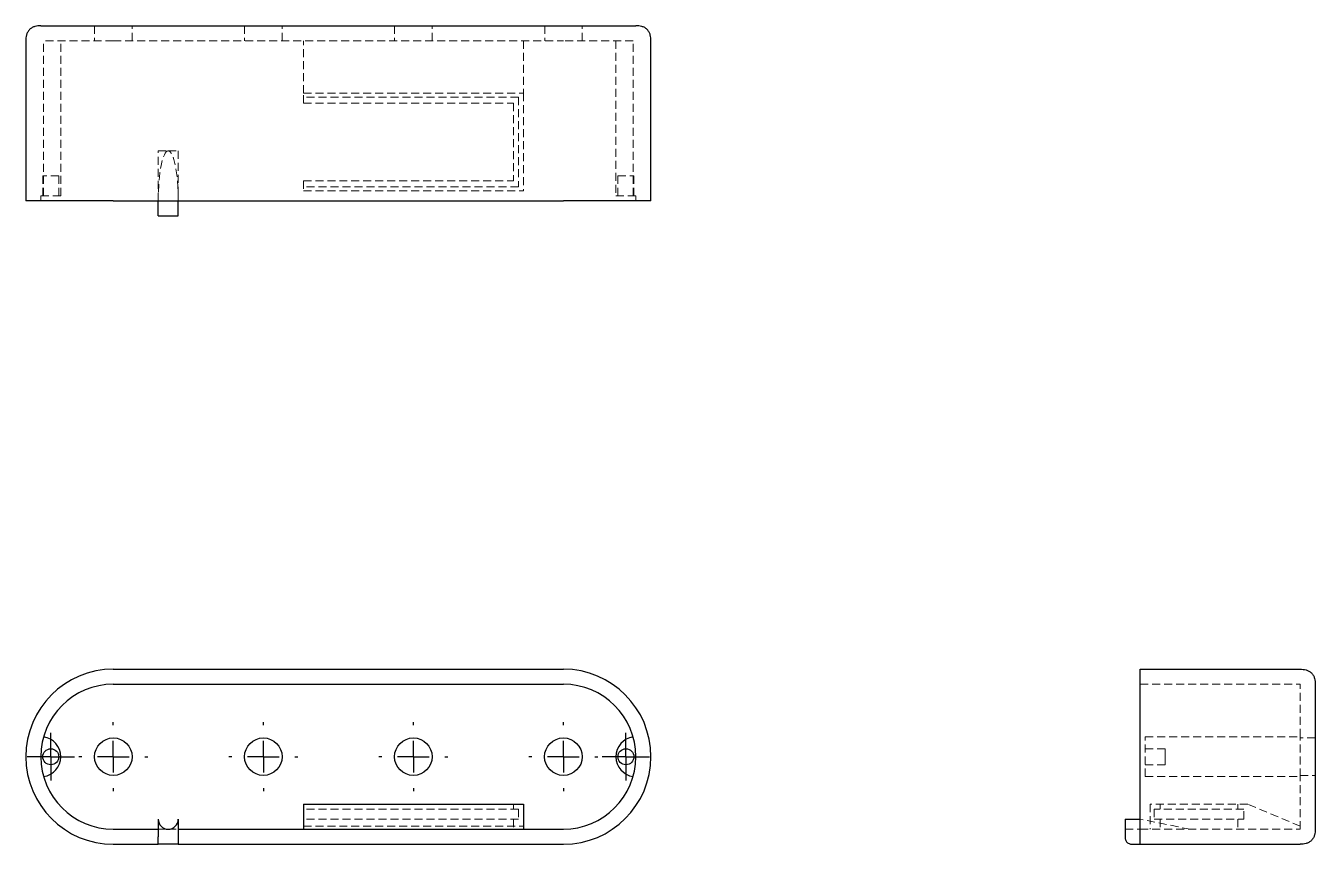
# Model space of a CAD drawing. Header units: millimetres. Extents: x 33 to 238, y 43 to 173.
import ezdxf

# ---------------------------------------------------------------- set-up
doc = ezdxf.new("R2010")
doc.units = ezdxf.units.MM
doc.linetypes.add('HIDDEN', pattern=[1.905, 1.27, -0.635])
doc.layers.add('10', color=7, linetype='Continuous')

# ---------------------------------------------------------------- blocks, each defined once
blk = doc.blocks.new('SW_CENTERMARKSYMBOL_0')
at = {"layer": '10', "color": 0}
for p, q in [((0, 2.5), (0, 3.77)), ((0, 0), (0, 2.5)), ((-2.5, 0), (-3.77, 0)), ((0, 0), (-2.5, 0)), ((0, 0), (0, -2.5)), ((0, 0), (2.5, 0)), ((2.5, 0), (3.77, 0)), ((0, -2.5), (0, -3.77))]:
    blk.add_line(p, q, dxfattribs=at)
blk = doc.blocks.new('SW_CENTERMARKSYMBOL_1')
at = {"layer": '10', "color": 0}
for p, q in [((0, 2.5), (0, 3.77)), ((0, 0), (0, 2.5)), ((-2.5, 0), (-3.77, 0)), ((0, 0), (-2.5, 0)), ((0, 0), (0, -2.5)), ((0, 0), (2.5, 0)), ((2.5, 0), (3.77, 0)), ((0, -2.5), (0, -3.77))]:
    blk.add_line(p, q, dxfattribs=at)
blk = doc.blocks.new('SW_CENTERMARKSYMBOL_2')
at = {"layer": '10', "color": 0}
for p, q in [((0, 5), (0, 5.48)), ((0, 0), (0, 2.5)), ((-5, 0), (-5.48, 0)), ((0, 0), (-2.5, 0)), ((0, 0), (0, -2.5)), ((0, 0), (2.5, 0)), ((5, 0), (5.48, 0)), ((0, -5), (0, -5.48))]:
    blk.add_line(p, q, dxfattribs=at)
blk = doc.blocks.new('SW_CENTERMARKSYMBOL_3')
at = {"layer": '10', "color": 0}
for p, q in [((0, 5), (0, 5.48)), ((0, 0), (0, 2.5)), ((-5, 0), (-5.48, 0)), ((0, 0), (-2.5, 0)), ((0, 0), (0, -2.5)), ((0, 0), (2.5, 0)), ((5, 0), (5.48, 0)), ((0, -5), (0, -5.48))]:
    blk.add_line(p, q, dxfattribs=at)
blk = doc.blocks.new('SW_CENTERMARKSYMBOL_4')
at = {"layer": '10', "color": 0}
for p, q in [((0, 5), (0, 5.48)), ((0, 0), (0, 2.5)), ((-5, 0), (-5.48, 0)), ((0, 0), (-2.5, 0)), ((0, 0), (0, -2.5)), ((0, 0), (2.5, 0)), ((5, 0), (5.48, 0)), ((0, -5), (0, -5.48))]:
    blk.add_line(p, q, dxfattribs=at)
blk = doc.blocks.new('SW_CENTERMARKSYMBOL_5')
at = {"layer": '10', "color": 0}
for p, q in [((0, 5), (0, 5.48)), ((0, 0), (0, 2.5)), ((-5, 0), (-5.48, 0)), ((0, 0), (-2.5, 0)), ((0, 0), (0, -2.5)), ((0, 0), (2.5, 0)), ((5, 0), (5.48, 0)), ((0, -5), (0, -5.48))]:
    blk.add_line(p, q, dxfattribs=at)

msp = doc.modelspace()

# ---------------------------------------------------------------- linework, layer by layer
at = {"color": 7, "linetype": 'HIDDEN', "lineweight": 18}
for p, q in [((44.29, 173.11), (44.29, 170.72)), ((50.24, 170.72), (50.24, 173.11)), ((68.11, 173.11), (68.11, 170.72)), ((74.07, 170.72), (74.07, 173.11)), ((91.93, 173.11), (91.93, 170.72)), ((97.89, 170.72), (97.89, 173.11)), ((115.76, 173.11), (115.76, 170.72)), ((121.71, 170.72), (121.71, 173.11)), ((36.19, 146.11), (36.19, 170.72)), ((47.27, 170.72), (36.19, 170.72)), ((38.93, 146.11), (38.93, 170.72)), ((47.27, 170.72), (118.73, 170.72)), ((77.44, 162.39), (77.44, 170.72)), ((112.38, 170.72), (112.38, 162.39)), ((129.81, 170.72), (118.73, 170.72)), ((127.07, 170.72), (127.07, 146.11)), ((129.81, 146.11), (129.81, 170.72)), ((77.44, 162.39), (112.38, 162.39)), ((77.44, 160.8), (77.44, 162.39)), ((111.59, 161.75), (77.44, 161.75)), ((111.59, 161.75), (111.59, 147.54)), ((112.38, 162.39), (112.38, 146.9)), ((77.44, 160.8), (110.79, 160.8)), ((110.79, 160.8), (110.79, 148.49)), ((54.4, 153.25), (55.99, 153.25)), ((54.4, 145.31), (54.4, 153.25)), ((55.99, 153.25), (57.58, 153.25)), ((57.58, 153.25), (57.58, 145.31)), ((38.61, 149.28), (36.07, 149.28)), ((36.07, 149.28), (36.07, 146.11)), ((38.61, 146.11), (38.61, 149.28)), ((77.44, 148.49), (77.44, 146.9)), ((77.44, 148.49), (110.79, 148.49)), ((111.59, 147.54), (77.44, 147.54)), ((127.39, 149.28), (129.93, 149.28)), ((127.39, 149.28), (127.39, 146.11)), ((129.93, 146.11), (129.93, 149.28)), ((36.19, 146.11), (35.75, 146.11)), ((35.75, 146.11), (35.75, 145.31)), ((38.93, 146.11), (36.19, 146.11)), ((77.44, 146.9), (112.38, 146.9)), ((127.07, 146.11), (129.81, 146.11)), ((130.25, 146.11), (129.81, 146.11)), ((130.25, 145.31), (130.25, 146.11)), ((210.31, 68.53), (235.72, 68.53)), ((235.72, 60.16), (235.72, 68.53)), ((211.11, 53.87), (211.11, 60.16)), ((211.11, 60.16), (235.72, 60.16)), ((235.72, 53.87), (235.72, 60.16)), ((238.11, 60), (235.72, 60)), ((214.28, 58.29), (211.11, 58.29)), ((214.28, 58.29), (214.28, 57.02)), ((211.11, 55.75), (214.28, 55.75)), ((214.28, 57.02), (214.28, 55.75)), ((211.11, 53.87), (235.72, 53.87)), ((235.72, 54.04), (238.11, 54.04)), ((235.72, 45.5), (235.72, 53.87)), ((110.79, 49.47), (110.79, 48.68)), ((211.9, 49.47), (211.9, 45.5)), ((227.39, 49.47), (211.9, 49.47)), ((213.49, 49.47), (213.49, 48.68)), ((225.8, 49.47), (225.8, 48.68)), ((235.72, 46), (227.39, 49.47)), ((111.59, 48.68), (77.44, 48.68)), ((111.59, 47.09), (77.44, 47.09)), ((110.79, 47.09), (110.79, 45.5)), ((111.59, 48.68), (111.59, 47.09)), ((218.25, 45.5), (210.31, 47.09)), ((226.75, 48.68), (212.54, 48.68)), ((212.54, 48.68), (212.54, 47.09)), ((212.54, 47.09), (226.75, 47.09)), ((213.49, 47.09), (213.49, 45.5)), ((225.8, 47.09), (225.8, 45.5)), ((226.75, 47.09), (226.75, 48.68)), ((54.4, 45.5), (55.99, 45.5)), ((55.99, 45.5), (57.58, 45.5)), ((77.44, 46), (112.38, 46)), ((207.93, 45.5), (210.31, 45.5)), ((210.31, 45.5), (235.72, 45.5))]:
    msp.add_line(p, q, dxfattribs=at)
at = {"color": 7, "linetype": 'Continuous', "lineweight": 25}
for p, q in [((47.27, 173.11), (118.73, 173.11)), ((33.37, 170.72), (33.37, 145.31)), ((132.63, 145.31), (132.63, 170.72)), ((47.27, 145.31), (33.37, 145.31)), ((47.27, 145.31), (118.73, 145.31)), ((54.4, 142.93), (54.4, 145.31)), ((57.58, 142.93), (57.58, 145.31)), ((132.63, 145.31), (118.73, 145.31)), ((54.4, 142.93), (57.58, 142.93)), ((47.27, 70.92), (118.73, 70.92)), ((210.31, 43.12), (210.31, 70.92)), ((210.31, 70.92), (235.72, 70.92)), ((47.27, 68.53), (118.73, 68.53)), ((77.44, 49.47), (112.38, 49.47)), ((77.44, 49.47), (77.44, 45.5)), ((112.38, 49.47), (112.38, 45.5)), ((54.4, 47.09), (54.4, 44.31)), ((57.58, 47.09), (57.58, 44.31)), ((207.93, 47.09), (210.31, 47.09)), ((207.93, 47.09), (207.93, 44.31)), ((47.27, 45.5), (54.4, 45.5)), ((57.58, 45.5), (118.73, 45.5)), ((47.27, 43.12), (54.4, 43.12)), ((57.58, 43.12), (54.4, 43.12)), ((57.58, 43.12), (118.73, 43.12)), ((209.12, 43.12), (210.31, 43.12)), ((210.31, 43.12), (235.72, 43.12))]:
    msp.add_line(p, q, dxfattribs=at)
at = {"color": 7, "linetype": 'HIDDEN', "lineweight": 18, "flags": 128}
for points in [[(235.72, 70.92), (235.72, 70.92)], [(238.11, 68.53), (238.11, 68.53)], [(238.11, 45.5), (238.11, 45.5)], [(207.93, 44.31), (207.93, 44.31)], [(209.12, 43.12), (209.12, 43.12)], [(235.72, 43.12), (235.72, 43.12)]]:
    msp.add_lwpolyline(points, dxfattribs=at)
at = {"color": 7, "linetype": 'Continuous', "lineweight": 25}
for centre, radius in [((47.27, 57.02), 2.98), ((71.09, 57.02), 2.98), ((94.91, 57.02), 2.98), ((118.73, 57.02), 2.98), ((37.34, 57.02), 1.27), ((128.66, 57.02), 1.27)]:
    msp.add_circle(centre, radius, dxfattribs=at)
for centre, radius, start, end in [((47.27, 57.02), 13.9, 90, 270), ((118.73, 57.02), 13.9, 270, 90), ((47.27, 57.02), 11.51, 90, 270), ((118.73, 57.02), 11.51, 270, 90), ((35.75, 57.02), 3.18, 277.9281, 82.0719), ((130.25, 57.02), 3.18, 97.9281, 262.0719), ((55.99, 47.09), 1.59, 180, 0)]:
    msp.add_arc(centre, radius, start, end, dxfattribs=at)
at = {"color": 7, "linetype": 'HIDDEN', "lineweight": 18}
for start_param, end_param in [(0, 1.570796), (4.712389, 6.283185)]:
    msp.add_ellipse((55.99, 145.31), major_axis=(0, 7.94), ratio=0.2, start_param=start_param, end_param=end_param, dxfattribs=at)
at = {"color": 7, "linetype": 'Continuous', "lineweight": 25}
for points, knots in [([(35.75, 173.11), (35.6, 173.11), (35.29, 173.1), (34.81, 173.02), (34.35, 172.83), (33.95, 172.53), (33.65, 172.12), (33.46, 171.66), (33.37, 171.19), (33.37, 170.88), (33.37, 170.72)], [0, 0, 0, 0, 0.1176857, 0.2428865, 0.372307, 0.5, 0.627693, 0.7571135, 0.8823143, 1, 1, 1, 1]), ([(35.75, 173.11), (35.75, 173.11), (36.35, 173.11), (38.49, 173.11), (40.83, 173.11), (42.83, 173.11), (45.01, 173.11), (46.5, 173.11), (47.27, 173.11)], [0, 0, 0, 0, 0.25, 0.5, 0.625, 0.75, 0.875, 1, 1, 1, 1]), ([(118.73, 173.11), (119.5, 173.11), (120.99, 173.11), (123.17, 173.11), (125.17, 173.11), (127.51, 173.11), (129.65, 173.11), (130.25, 173.11), (130.25, 173.11)], [0, 0, 0, 0, 0.125, 0.25, 0.375, 0.5, 0.75, 1, 1, 1, 1]), ([(132.63, 170.72), (132.63, 170.88), (132.63, 171.19), (132.54, 171.66), (132.35, 172.12), (132.05, 172.53), (131.65, 172.83), (131.19, 173.02), (130.71, 173.1), (130.4, 173.11), (130.25, 173.11)], [0, 0, 0, 0, 0.117686, 0.242887, 0.372307, 0.5, 0.627693, 0.757113, 0.882314, 1, 1, 1, 1]), ([(235.72, 70.92), (235.87, 70.92), (236.02, 70.91), (236.33, 70.88), (236.5, 70.86), (236.81, 70.76), (236.97, 70.7), (237.26, 70.53), (237.39, 70.44), (237.63, 70.2), (237.73, 70.07), (237.89, 69.78), (237.95, 69.62), (238.05, 69.3), (238.08, 69.14), (238.11, 68.83), (238.11, 68.68), (238.11, 68.53)], [0, 0, 0, 0, 0.125, 0.125, 0.25, 0.25, 0.375, 0.375, 0.5, 0.5, 0.625, 0.625, 0.75, 0.75, 0.875, 0.875, 1, 1, 1, 1]), ([(238.11, 68.53), (238.11, 68.53), (238.11, 68.39), (238.11, 67.72), (238.11, 66.66), (238.11, 64.73), (238.11, 61.54), (238.11, 57.02), (238.11, 52.5), (238.11, 49.31), (238.11, 47.38), (238.11, 46.31), (238.11, 45.65), (238.11, 45.5), (238.11, 45.5)], [0, 0, 0, 0, 0.0625, 0.125, 0.1875, 0.25, 0.375, 0.5, 0.625, 0.75, 0.8125, 0.875, 0.9375, 1, 1, 1, 1]), ([(238.11, 45.5), (238.11, 45.36), (238.11, 45.21), (238.08, 44.89), (238.05, 44.73), (237.95, 44.41), (237.89, 44.26), (237.73, 43.97), (237.63, 43.83), (237.39, 43.6), (237.26, 43.5), (236.97, 43.34), (236.81, 43.27), (236.5, 43.18), (236.33, 43.15), (236.02, 43.12), (235.87, 43.12), (235.72, 43.12)], [0, 0, 0, 0, 0.125, 0.125, 0.25, 0.25, 0.375, 0.375, 0.5, 0.5, 0.625, 0.625, 0.75, 0.75, 0.875, 0.875, 1, 1, 1, 1]), ([(54.4, 43.12), (54.4, 43.12), (54.4, 43.12), (54.4, 43.14), (54.4, 43.15), (54.4, 43.22), (54.4, 43.3), (54.4, 43.54), (54.4, 43.69), (54.4, 43.93), (54.4, 44.01), (54.4, 44.16), (54.4, 44.24), (54.4, 44.31)], [0, 0, 0, 0, 0.125, 0.125, 0.25, 0.25, 0.5, 0.5, 0.75, 0.75, 0.875, 0.875, 1, 1, 1, 1]), ([(57.58, 44.31), (57.58, 44.24), (57.58, 44.16), (57.58, 44.01), (57.58, 43.93), (57.58, 43.69), (57.58, 43.54), (57.58, 43.3), (57.58, 43.22), (57.58, 43.15), (57.58, 43.14), (57.58, 43.12), (57.58, 43.12), (57.58, 43.12)], [0, 0, 0, 0, 0.125, 0.125, 0.25, 0.25, 0.5, 0.5, 0.75, 0.75, 0.875, 0.875, 1, 1, 1, 1]), ([(207.93, 44.31), (207.93, 44.24), (207.93, 44.16), (207.95, 44.01), (207.96, 43.93), (208.03, 43.69), (208.11, 43.54), (208.34, 43.3), (208.5, 43.22), (208.74, 43.15), (208.82, 43.14), (208.97, 43.12), (209.05, 43.12), (209.12, 43.12)], [0, 0, 0, 0, 0.125, 0.125, 0.25, 0.25, 0.5, 0.5, 0.75, 0.75, 0.875, 0.875, 1, 1, 1, 1])]:
    msp.add_open_spline(points, degree=3, knots=knots, dxfattribs=at)

# ---------------------------------------------------------------- block references
at = {"layer": '10'}
for name, p in [('SW_CENTERMARKSYMBOL_5', (47.27, 57.02)), ('SW_CENTERMARKSYMBOL_4', (71.09, 57.02)), ('SW_CENTERMARKSYMBOL_3', (94.91, 57.02)), ('SW_CENTERMARKSYMBOL_2', (118.73, 57.02)), ('SW_CENTERMARKSYMBOL_1', (37.34, 57.02)), ('SW_CENTERMARKSYMBOL_0', (128.66, 57.02))]:
    msp.add_blockref(name, p, dxfattribs=at)

doc.saveas('drawing.dxf')
